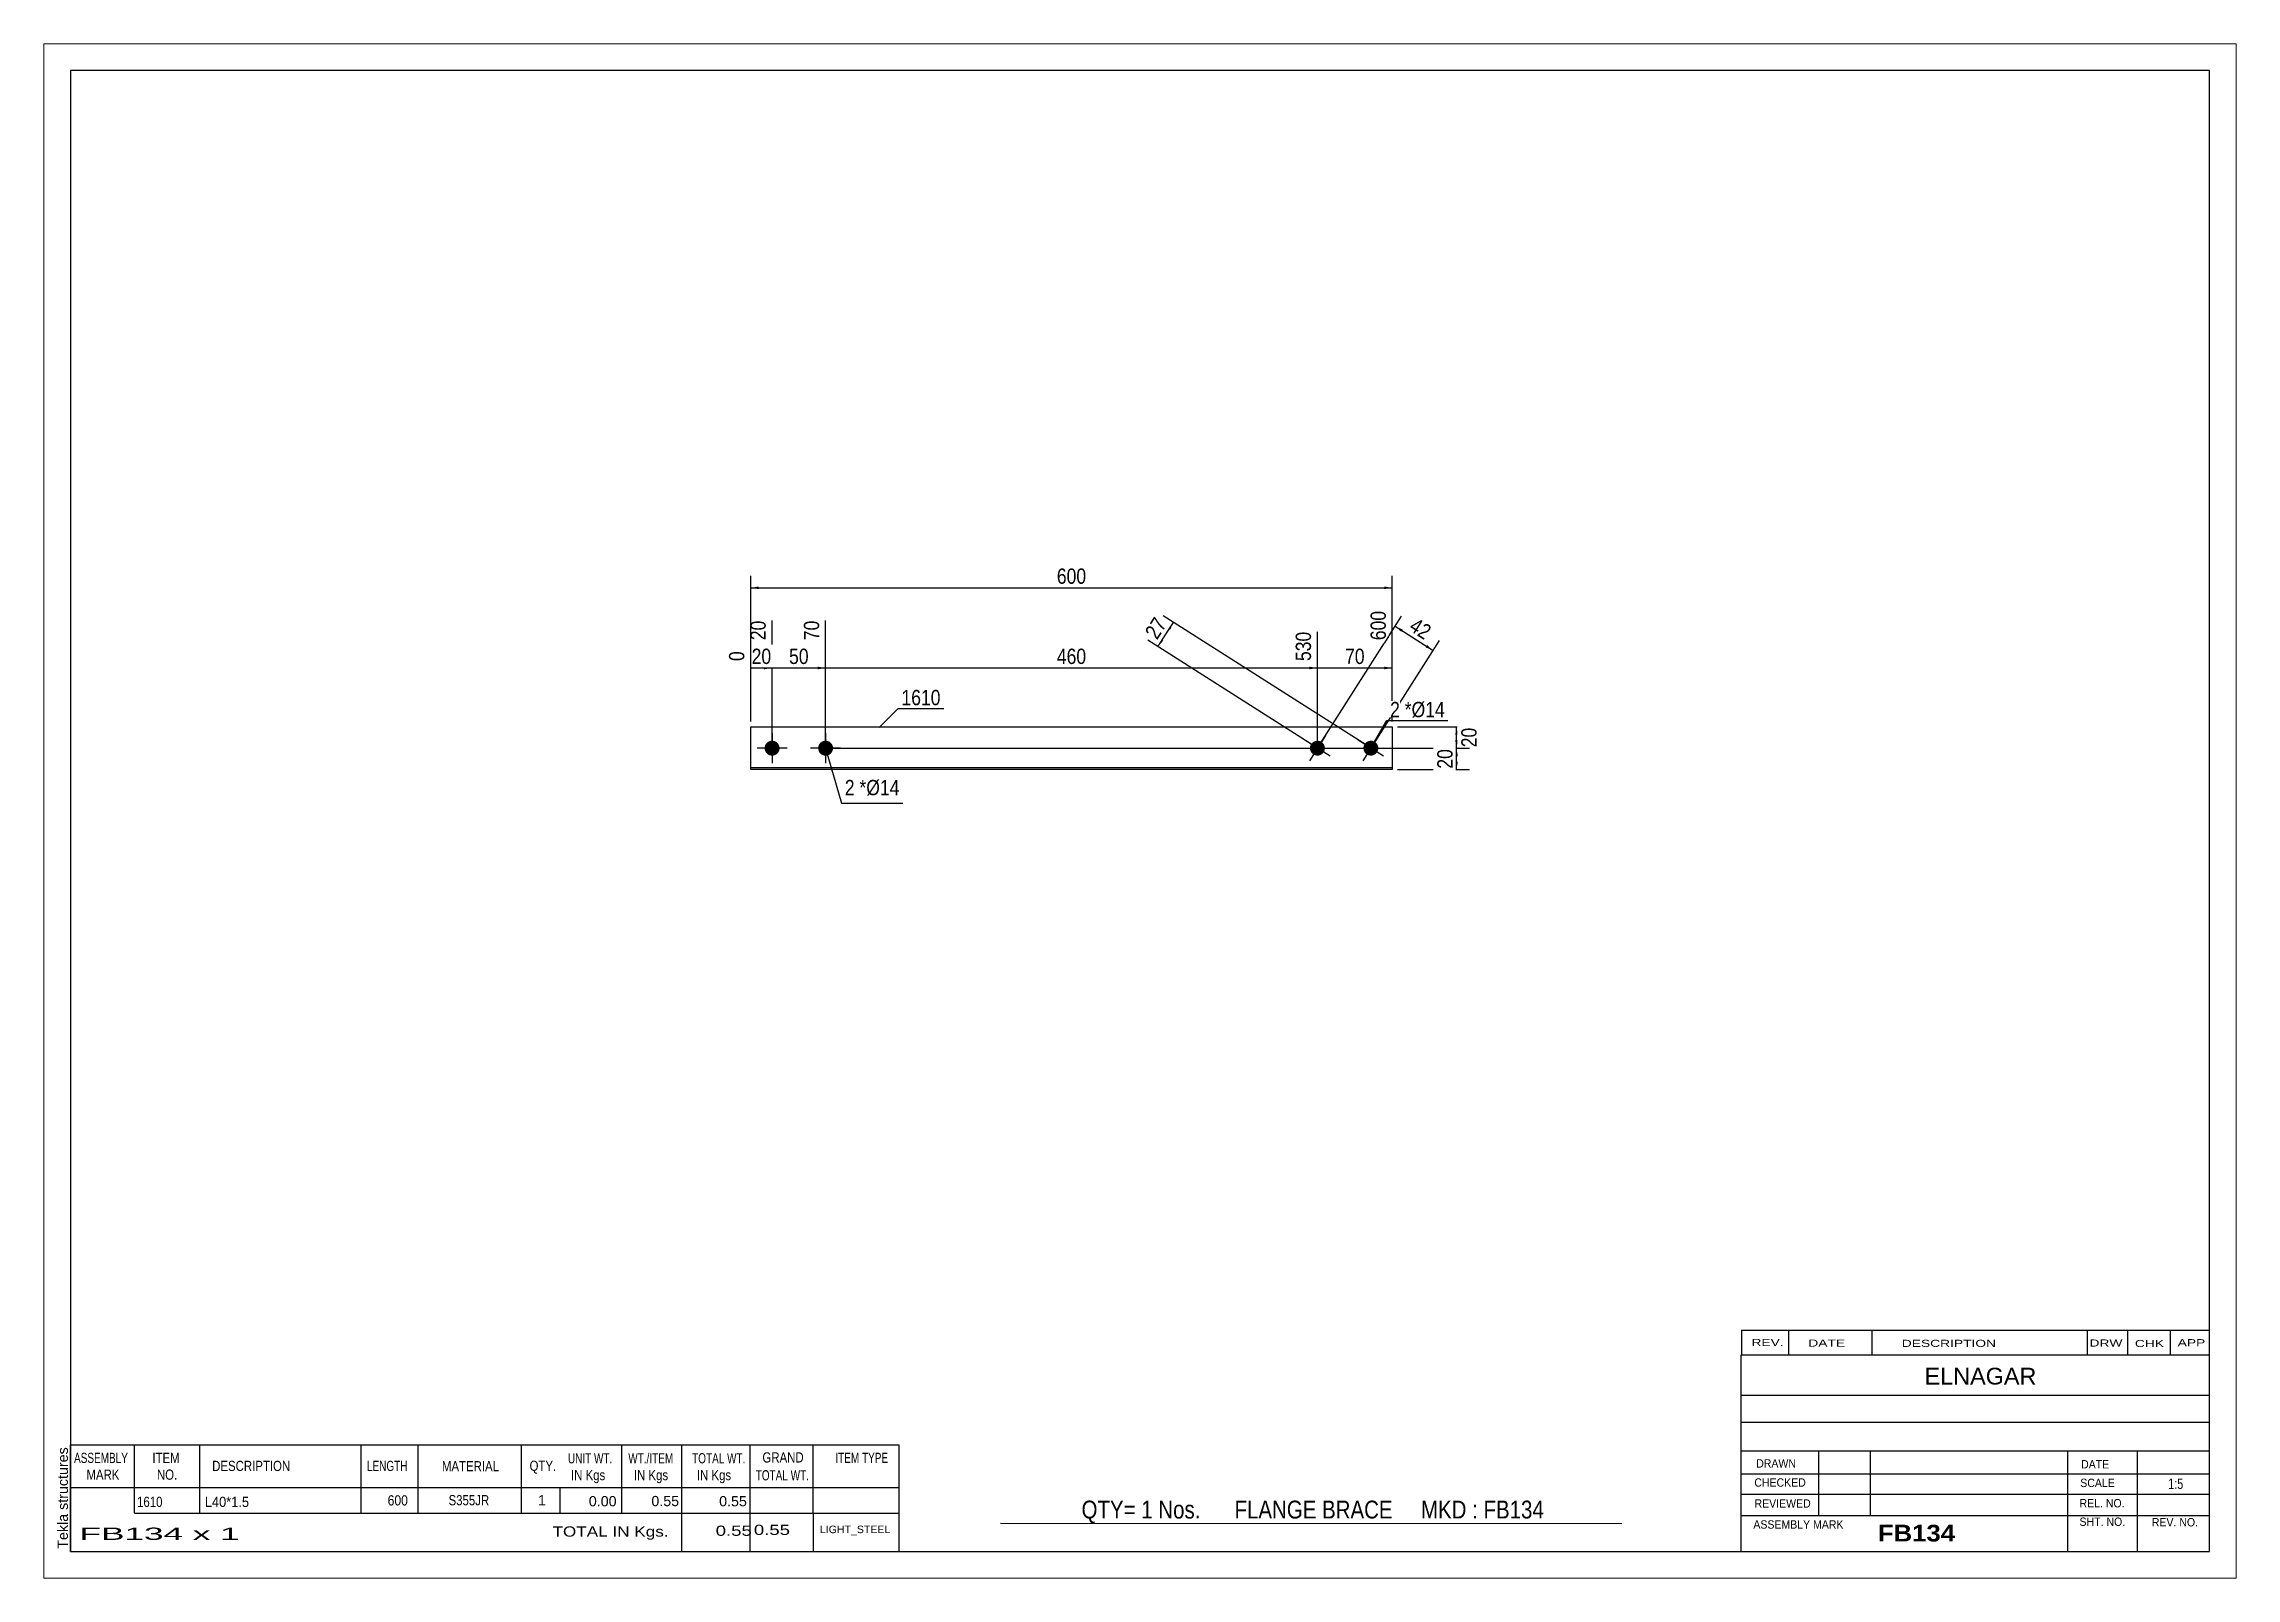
# Paper-space layout 'Layout1' of a CAD drawing. Header units: millimetres. Extents: x 0 to 410, y 0 to 287.
# The model-space entities are those that its viewports show. They can reach past a viewport. Long polylines and large blocks are cut down to what shows.
import ezdxf

# ---------------------------------------------------------------- set-up
doc = ezdxf.new("R2010")
doc.units = ezdxf.units.MM
doc.layers.add('Viewport layer', color=7, linetype='Continuous', plot=False)
doc.styles.add('Arial', font='ARIAL.TTF', dxfattribs={"height": 0.2})
doc.styles.add('Arial Bold', font='ARIALBD.TTF', dxfattribs={"height": 0.2})
doc.styles.add('Arial Narrow', font='ARIALN.TTF', dxfattribs={"height": 0.2})

# ---------------------------------------------------------------- blocks, each defined once
blk = doc.blocks.new('Unknown-627393054-1546')
at = {"color": 5, "linetype": 'Continuous'}
for p, q in [((405, 282), (5, 282)), ((5, 282), (5, 5)), ((405, 5), (405, 282)), ((5, 5), (405, 5))]:
    blk.add_line(p, q, dxfattribs=at)
at = {"color": 174, "linetype": 'Continuous', "style": 'Arial'}
blk.add_text('Tekla structures', height=1.9102, rotation=90, dxfattribs=at).set_placement((4.5, 5.5))
blk = doc.blocks.new('Part-627393054-1227 - 1212')
at = {"color": 2, "linetype": 'Continuous'}
for p, q in [((132.2, 151.25), (132.2, 159.25)), ((132.2, 159.25), (252.18, 159.25)), ((252.18, 159.25), (252.18, 151.25)), ((252.18, 151.55), (132.2, 151.55)), ((252.18, 151.25), (132.2, 151.25))]:
    blk.add_line(p, q, dxfattribs=at)
blk = doc.blocks.new('Bolt-627393054-1228 - 1212')
at = {"linetype": 'Continuous'}
for points in [[(136.2, 153.85, -1), (136.2, 156.65, -1)], [(146.2, 153.85, -1), (146.2, 156.65, -1)]]:
    blk.add_hatch(color=3, dxfattribs=at).paths.add_polyline_path(points)
at = {"color": 3, "linetype": 'Continuous'}
for p, q in [((136.2, 158.05), (136.2, 152.45)), ((146.2, 158.05), (146.2, 152.45)), ((139, 155.25), (133.4, 155.25)), ((149, 155.25), (143.4, 155.25))]:
    blk.add_line(p, q, dxfattribs=at)
blk = doc.blocks.new('Bolt-627393054-1229 - 1212')
at = {"linetype": 'Continuous'}
blk.add_hatch(color=3, dxfattribs=at).paths.add_polyline_path([(237.43, 154.07, -1), (238.93, 156.43, -1)])
at = {"color": 3, "linetype": 'Continuous'}
for p, q in [((240.54, 153.75), (235.82, 156.75)), ((239.69, 157.61), (236.68, 152.89))]:
    blk.add_line(p, q, dxfattribs=at)
blk = doc.blocks.new('Bolt-627393054-1230 - 1212')
at = {"linetype": 'Continuous'}
blk.add_hatch(color=3, dxfattribs=at).paths.add_polyline_path([(247.43, 154.07, -1), (248.93, 156.43, -1)])
at = {"color": 3, "linetype": 'Continuous'}
for p, q in [((250.54, 153.75), (245.82, 156.75)), ((249.69, 157.61), (246.68, 152.89))]:
    blk.add_line(p, q, dxfattribs=at)
blk = doc.blocks.new('StraightDimension-627393054-1237 - 1212')
at = {"linetype": 'Continuous'}
blk.add_hatch(color=7, dxfattribs=at).paths.add_polyline_path([(250.68, 170.5), (252.18, 170.25), (250.68, 170)])
at = {"color": 7, "linetype": 'Continuous'}
for p, q in [((252.18, 160.25), (252.18, 180.93)), ((238.18, 156.25), (238.18, 177.03)), ((238.18, 170.25), (252.18, 170.25))]:
    blk.add_line(p, q, dxfattribs=at)
at = {"color": 0}
blk.add_wipeout([(247.61, 170.4), (247.61, 174.6), (242.75, 174.6), (242.75, 170.4)], dxfattribs=at)
at = {"color": 0, "linetype": 'Continuous'}
blk.add_wipeout([(251.58, 181.53), (247.38, 181.53), (247.38, 174.85), (251.58, 174.85)], dxfattribs=at)
at = {"color": 3, "linetype": 'Continuous', "style": 'Arial Narrow'}
blk.add_text('600', height=2.863, rotation=90.0002, dxfattribs=at).set_placement((250.98, 175.45))
at = {"color": 3, "style": 'Arial Narrow'}
blk.add_text('70', height=2.863, dxfattribs=at).set_placement((243.35, 171))
blk = doc.blocks.new('StraightDimension-627393054-1238 - 1212')
at = {"linetype": 'Continuous'}
blk.add_hatch(color=7, dxfattribs=at).paths.add_polyline_path([(236.68, 170.5), (238.18, 170.25), (236.68, 170)])
at = {"color": 7, "linetype": 'Continuous'}
for p, q in [((146.2, 156.25), (146.2, 179.11)), ((238.18, 156.25), (238.18, 177.03)), ((146.2, 170.25), (238.18, 170.25))]:
    blk.add_line(p, q, dxfattribs=at)
at = {"color": 0, "linetype": 'Continuous'}
blk.add_wipeout([(237.58, 177.63), (233.38, 177.63), (233.38, 170.95), (237.58, 170.95)], dxfattribs=at)
at = {"color": 0}
blk.add_wipeout([(195.53, 170.4), (195.53, 174.6), (188.85, 174.6), (188.85, 170.4)], dxfattribs=at)
at = {"color": 3, "linetype": 'Continuous', "style": 'Arial Narrow'}
blk.add_text('530', height=2.863, rotation=90.0002, dxfattribs=at).set_placement((236.98, 171.55))
at = {"color": 3, "style": 'Arial Narrow'}
blk.add_text('460', height=2.863, dxfattribs=at).set_placement((189.45, 171))
blk = doc.blocks.new('StraightDimension-627393054-1239 - 1212')
at = {"linetype": 'Continuous'}
blk.add_hatch(color=7, dxfattribs=at).paths.add_polyline_path([(144.7, 170.5), (146.2, 170.25), (144.7, 170)])
at = {"color": 7, "linetype": 'Continuous'}
for p, q in [((136.2, 156.25), (136.2, 179.11)), ((146.2, 156.25), (146.2, 179.11)), ((136.2, 170.25), (146.2, 170.25))]:
    blk.add_line(p, q, dxfattribs=at)
at = {"color": 0}
blk.add_wipeout([(143.63, 170.4), (143.63, 174.6), (138.77, 174.6), (138.77, 170.4)], dxfattribs=at)
at = {"color": 0, "linetype": 'Continuous'}
blk.add_wipeout([(145.6, 179.71), (141.4, 179.71), (141.4, 174.85), (145.6, 174.85)], dxfattribs=at)
at = {"color": 3, "linetype": 'Continuous', "style": 'Arial Narrow'}
blk.add_text('70', height=2.863, rotation=90.0002, dxfattribs=at).set_placement((145, 175.45))
at = {"color": 3, "style": 'Arial Narrow'}
blk.add_text('50', height=2.863, dxfattribs=at).set_placement((139.37, 171))
blk = doc.blocks.new('StraightDimension-627393054-1240 - 1212')
at = {"linetype": 'Continuous'}
blk.add_hatch(color=7, dxfattribs=at).paths.add_polyline_path([(134.7, 170.5), (136.2, 170.25), (134.7, 170)])
at = {"color": 7, "linetype": 'Continuous'}
for p, q in [((136.2, 156.25), (136.2, 179.11)), ((132.2, 160.25), (132.2, 173.38)), ((132.2, 170.25), (136.2, 170.25))]:
    blk.add_line(p, q, dxfattribs=at)
at = {"color": 0}
blk.add_wipeout([(136.63, 170.4), (136.63, 174.6), (131.77, 174.6), (131.77, 170.4)], dxfattribs=at)
at = {"color": 0, "linetype": 'Continuous'}
blk.add_wipeout([(135.6, 179.71), (131.4, 179.71), (131.4, 174.85), (135.6, 174.85)], dxfattribs=at)
blk.add_wipeout([(131.6, 173.98), (127.4, 173.98), (127.4, 170.95), (131.6, 170.95)], dxfattribs=at)
at = {"color": 3, "linetype": 'Continuous', "style": 'Arial Narrow'}
for s, height, p in [('20', 2.863, (135, 175.45)), ('0', 2.86, (131, 171.55))]:
    blk.add_text(s, height=height, rotation=90.0002, dxfattribs=at).set_placement(p)
at = {"color": 3, "style": 'Arial Narrow'}
blk.add_text('20', height=2.863, dxfattribs=at).set_placement((132.37, 171))
blk = doc.blocks.new('StraightDimension-627393054-1254 - 1212')
at = {"linetype": 'Continuous'}
for points in [[(133.7, 185), (132.2, 185.25), (133.7, 185.5)], [(250.68, 185.5), (252.18, 185.25), (250.68, 185)]]:
    blk.add_hatch(color=7, dxfattribs=at).paths.add_polyline_path(points)
at = {"color": 7, "linetype": 'Continuous'}
for p, q in [((132.2, 160.25), (132.2, 187.5)), ((132.2, 185.25), (252.18, 185.25)), ((252.18, 160.25), (252.18, 187.5))]:
    blk.add_line(p, q, dxfattribs=at)
at = {"color": 0}
blk.add_wipeout([(195.53, 185.4), (195.53, 189.6), (188.85, 189.6), (188.85, 185.4)], dxfattribs=at)
at = {"color": 3, "style": 'Arial Narrow'}
blk.add_text('600', height=2.863, dxfattribs=at).set_placement((189.45, 186))
blk = doc.blocks.new('StraightDimension-627393054-1258 - 1212')
at = {"linetype": 'Continuous'}
for points in [[(253.84, 177.03), (252.71, 178.05), (254.11, 177.46)], [(258.69, 174.54), (259.82, 173.52), (258.42, 174.11)]]:
    blk.add_hatch(color=7, dxfattribs=at).paths.add_polyline_path(points)
at = {"color": 7, "linetype": 'Continuous'}
for p, q in [((238.72, 156.09), (253.92, 179.95)), ((252.71, 178.05), (259.82, 173.52)), ((248.72, 156.09), (261.03, 175.42))]:
    blk.add_line(p, q, dxfattribs=at)
at = {"color": 0}
blk.add_wipeout([(258.4, 174.61), (260.65, 178.15), (256.56, 180.76), (254.3, 177.22)], dxfattribs=at)
at = {"color": 3, "style": 'Arial Narrow'}
blk.add_text('42', height=2.863, rotation=-32.5096, dxfattribs=at).set_placement((255.13, 177.4))
blk = doc.blocks.new('StraightDimension-627393054-1264 - 1212')
at = {"linetype": 'Continuous'}
for points in [[(210.22, 177.66), (211.24, 178.79), (210.65, 177.39)], [(209.37, 175.39), (208.35, 174.26), (208.95, 175.66)]]:
    blk.add_hatch(color=7, dxfattribs=at).paths.add_polyline_path(points)
at = {"color": 7, "linetype": 'Continuous'}
for p, q in [((208.35, 174.26), (211.24, 178.79)), ((247.34, 155.79), (209.34, 180)), ((237.34, 155.79), (206.46, 175.47))]:
    blk.add_line(p, q, dxfattribs=at)
at = {"color": 0}
blk.add_wipeout([(210.98, 178.66), (207.43, 180.91), (204.82, 176.82), (208.37, 174.56)], dxfattribs=at)
at = {"color": 3, "style": 'Arial Narrow'}
blk.add_text('27', height=2.863, rotation=57.4906, dxfattribs=at).set_placement((208.18, 175.39))
blk = doc.blocks.new('StraightDimension-627393054-1270 - 1212')
at = {"linetype": 'Continuous'}
for points in [[(263.95, 157.75), (264.2, 159.25), (264.45, 157.75)], [(264.45, 156.75), (264.2, 155.25), (263.95, 156.75)]]:
    blk.add_hatch(color=7, dxfattribs=at).paths.add_polyline_path(points)
at = {"color": 7, "linetype": 'Continuous'}
for p, q in [((253.18, 159.25), (266.45, 159.25)), ((264.2, 155.25), (264.2, 159.25)), ((147.2, 155.25), (266.45, 155.25))]:
    blk.add_line(p, q, dxfattribs=at)
at = {"color": 0}
blk.add_wipeout([(268.55, 159.68), (264.35, 159.68), (264.35, 154.82), (268.55, 154.82)], dxfattribs=at)
at = {"color": 3, "style": 'Arial Narrow'}
blk.add_text('20', height=2.863, rotation=90.0002, dxfattribs=at).set_placement((267.95, 155.42))
blk = doc.blocks.new('StraightDimension-627393054-1271 - 1212')
at = {"linetype": 'Continuous'}
for points in [[(263.95, 153.75), (264.2, 155.25), (264.45, 153.75)], [(264.45, 152.75), (264.2, 151.25), (263.95, 152.75)]]:
    blk.add_hatch(color=7, dxfattribs=at).paths.add_polyline_path(points)
at = {"color": 7, "linetype": 'Continuous'}
for p, q in [((147.2, 155.25), (266.6, 155.25)), ((264.2, 151.25), (264.2, 155.25)), ((253.18, 151.25), (266.6, 151.25))]:
    blk.add_line(p, q, dxfattribs=at)
at = {"color": 0}
blk.add_wipeout([(264.05, 155.68), (259.85, 155.68), (259.85, 150.82), (264.05, 150.82)], dxfattribs=at)
at = {"color": 3, "style": 'Arial Narrow'}
blk.add_text('20', height=2.863, rotation=90.0002, dxfattribs=at).set_placement((263.45, 151.42))
blk = doc.blocks.new('CBS_BOM-627393054-1558')
at = {"color": 7, "linetype": 'Continuous'}
for p, q in [((4.97, 16.97), (4.97, 24.97)), ((4.97, 24.97), (159.89, 24.97)), ((16.97, 16.97), (16.97, 24.97)), ((29.16, 16.97), (29.16, 24.97)), ((59.32, 16.97), (59.32, 24.97)), ((70, 16.97), (70, 24.97)), ((89.32, 16.97), (89.32, 24.97)), ((108.12, 16.97), (108.12, 24.97)), ((119.33, 16.97), (119.33, 24.97)), ((132.12, 16.97), (132.12, 24.97)), ((143.87, 16.97), (143.87, 24.97)), ((159.89, 24.96), (159.89, 16.98)), ((4.97, 16.97), (159.89, 16.97)), ((4.97, 12.17), (4.97, 16.97)), ((16.97, 12.17), (16.97, 16.97)), ((29.16, 12.17), (29.16, 16.97)), ((59.32, 12.17), (59.32, 16.97)), ((70, 12.17), (70, 16.97)), ((89.32, 12.17), (89.32, 16.97)), ((96.58, 12.17), (96.58, 16.97)), ((108.12, 12.17), (108.12, 16.97)), ((119.33, 12.17), (119.33, 16.97)), ((132.12, 12.17), (132.12, 16.97)), ((143.89, 12.17), (143.89, 16.97)), ((159.89, 16.97), (159.89, 12.17)), ((4.97, 4.97), (4.97, 12.15)), ((16.97, 12.17), (159.89, 12.17)), ((119.33, 4.97), (119.33, 12.15)), ((132.12, 4.97), (132.12, 12.15)), ((143.93, 4.97), (143.93, 12.15)), ((159.89, 12.17), (159.89, 4.97)), ((4.97, 4.97), (159.89, 4.97))]:
    blk.add_line(p, q, dxfattribs=at)
at = {"color": 3, "linetype": 'Continuous', "style": 'Arial'}
for s, height, width, p in [('ASSEMBLY', 1.91, 0.7, (5.65, 21.54)), ('ITEM', 1.91, 0.8, (20.3, 21.54)), ('DESCRIPTION', 1.9102, 0.8, (31.48, 20.04)), ('LENGTH', 1.91, 0.7, (60.43, 20.04)), ('MATERIAL', 1.91, 0.8, (74.45, 19.99)), ('QTY.', 1.91, 0.8, (90.84, 20.07)), ('UNIT WT.', 1.91, 0.7, (98.01, 21.47)), ('WT./ITEM', 1.91, 0.7, (109.3, 21.47)), ('TOTAL WT.', 1.91, 0.7, (121.24, 21.47)), ('GRAND', 1.91, 0.8, (134.39, 21.63)), ('ITEM TYPE', 1.91, 0.7, (148.03, 21.55)), ('MARK', 1.91, 0.8, (7.97, 18.41)), ('NO.', 1.91, 0.8, (21.15, 18.41)), ('IN Kgs', 1.91, 0.8, (98.59, 18.33)), ('IN Kgs', 1.91, 0.8, (110.34, 18.33)), ('IN Kgs', 1.91, 0.8, (122.13, 18.33)), ('TOTAL WT.', 1.91, 0.7, (133.13, 18.29))]:
    blk.add_text(s, height=height, dxfattribs=dict(at, width=width)).set_placement(p)
at = {"color": 7, "linetype": 'Continuous', "style": 'Arial'}
for s, width, p in [('1610', 0.8, (17.43, 13.32)), ('L40*1.5', 0.9, (30.1, 13.32)), ('600', 0.85, (64.3, 13.6)), ('S355JR', 0.8, (75.69, 13.63))]:
    blk.add_text(s, height=1.91, dxfattribs=dict(at, width=width)).set_placement(p)
for s, p in [('1', (92.41, 13.63)), ('0.00', (101.92, 13.44)), ('0.55', (113.62, 13.47)), ('0.55', (126.29, 13.44))]:
    blk.add_text(s, height=1.91, dxfattribs=at).set_placement(p)
at = {"color": 6, "linetype": 'Continuous', "style": 'Arial'}
for s, height, width, p in [('FB134 x 1', 2.292, 2.05, (6.69, 7.16)), ('TOTAL IN Kgs.', 1.9102, 1.2, (95.13, 7.77)), ('0.55', 1.91, 1.3, (125.65, 7.92)), ('0.55', 1.91, 1.3, (132.79, 8.08))]:
    blk.add_text(s, height=height, dxfattribs=dict(at, width=width)).set_placement(p)
blk.add_text('LIGHT_STEEL', height=1.4135, dxfattribs=at).set_placement((145.14, 8.42))
blk = doc.blocks.new('CBS_CALLOFF-627393054-1559')
at = {"color": 7, "linetype": 'Continuous'}
blk.add_line((178.88, 10.27), (295.11, 10.25), dxfattribs=at)
at = {"color": 3, "linetype": 'Continuous', "style": 'Arial Narrow'}
blk.add_text('QTY= 1 Nos.      FLANGE BRACE     MKD : FB134', height=3.3405, dxfattribs=at).set_placement((194.07, 11.16))
blk = doc.blocks.new('CBS_NAME_BLOG-627393054-1560')
at = {"color": 7, "linetype": 'Continuous'}
for p, q in [((317.41, 41.75), (404.93, 41.75)), ((317.41, 5.04), (317.41, 41.75)), ((317.41, 34.21), (404.93, 34.21)), ((317.48, 29.16), (405, 29.16)), ((317.41, 23.79), (404.93, 23.79)), ((331.93, 11.68), (331.93, 23.78)), ((341.62, 11.71), (341.62, 23.78)), ((378.53, 5.04), (378.53, 23.77)), ((391.58, 5.04), (391.58, 23.78)), ((317.42, 19.49), (405, 19.51)), ((317.41, 15.74), (404.93, 15.74)), ((317.41, 11.7), (404.93, 11.7)), ((317.41, 5), (405, 5))]:
    blk.add_line(p, q, dxfattribs=at)
at = {"color": 3, "linetype": 'Continuous', "style": 'Arial'}
blk.add_text('ELNAGAR', height=3.133, dxfattribs=at).set_placement((351.73, 36.22))
at = {"color": 3, "linetype": 'Continuous'}
for s, height, style, width, p in [('DRAWN', 1.566, 'Arial', 0.9, (320.24, 20.68)), ('DATE', 1.566, 'Arial', 0.9, (381, 20.52)), ('CHECKED', 1.566, 'Arial', 0.9, (319.89, 17.11)), ('SCALE', 1.566, 'Arial', 0.9, (380.85, 17.04)), ('1:5', 1.957, 'Arial Narrow', 0.9, (397.3, 16.68)), ('REVIEWED', 1.566, 'Arial', 0.9, (319.93, 13.19)), ('REL. NO.', 1.566, 'Arial', 0.9, (380.71, 13.24)), ('ASSEMBLY MARK', 1.5663, 'Arial', 0.9, (319.71, 9.26)), ('FB134', 3.131, 'Arial Bold', 1.1, (342.99, 6.86)), ('SHT. NO.', 1.566, 'Arial', 0.9, (380.71, 9.77)), ('REV. NO.', 1.566, 'Arial', 0.9, (394.23, 9.68))]:
    blk.add_text(s, height=height, dxfattribs=dict(at, style=style, width=width)).set_placement(p)
blk = doc.blocks.new('CBS_REVISION-627393054-1561')
at = {"color": 7, "linetype": 'Continuous'}
for p, q in [((317.49, 46.38), (404.99, 46.38)), ((317.49, 46.38), (317.49, 41.75)), ((326.29, 46.38), (326.29, 41.75)), ((341.88, 46.38), (341.88, 41.81)), ((382.14, 46.38), (382.14, 41.75)), ((389.68, 46.38), (389.68, 41.75)), ((397.63, 46.38), (397.63, 41.75)), ((317.49, 41.75), (404.99, 41.75))]:
    blk.add_line(p, q, dxfattribs=at)
at = {"color": 7, "style": 'Arial Narrow', "width": 1.7}
for s, height, p in [('REV.', 1.326, (319.35, 43.43)), ('DATE', 1.326, (329.98, 43.31)), ('DESCRIPTION', 1.3257, (347.46, 43.26)), ('DRW', 1.326, (382.57, 43.32)), ('CHK', 1.326, (391.06, 43.23)), ('APP', 1.326, (399.06, 43.38))]:
    blk.add_text(s, height=height, dxfattribs=at).set_placement(p)
blk = doc.blocks.new('Mark-627393054-1279 - 1212')
at = {"color": 0}
blk.add_wipeout([(167.7, 163.29), (167.7, 166.29), (160.39, 166.29), (160.39, 163.29)], dxfattribs=at)
blk.add_wipeout([(167.7, 163.29), (167.7, 166.29), (160.39, 166.29), (160.39, 163.29)], dxfattribs=at)
at = {"color": 7, "linetype": 'Continuous'}
for p, q in [((156.25, 159.15), (159.79, 162.69)), ((159.79, 162.69), (168.3, 162.69))]:
    blk.add_line(p, q, dxfattribs=at)
at = {"color": 3, "style": 'Arial Narrow'}
blk.add_text('1610', height=2.863, dxfattribs=at).set_placement((160.39, 163.29))
blk = doc.blocks.new('MarkSet-627393054-1284 - 1212')
at = {"color": 0}
blk.add_wipeout([(253.61, 161.05), (253.61, 164.05), (251.78, 164.05), (251.78, 161.05)], dxfattribs=at)
blk.add_wipeout([(253.61, 161.05), (253.61, 164.05), (251.78, 164.05), (251.78, 161.05)], dxfattribs=at)
at = {"color": 7, "linetype": 'Continuous'}
blk.add_line((248.18, 155.25), (251.18, 160.45), dxfattribs=at)
at = {"color": 0}
blk.add_wipeout([(255.79, 161.05), (255.79, 164.05), (254.51, 164.05), (254.51, 161.05)], dxfattribs=at)
blk.add_wipeout([(255.79, 161.05), (255.79, 164.05), (254.51, 164.05), (254.51, 161.05)], dxfattribs=at)
at = {"color": 3, "style": 'Arial Narrow'}
blk.add_text('2', height=2.86, dxfattribs=at).set_placement((251.78, 161.05))
at = {"color": 0}
blk.add_wipeout([(262, 161.05), (262, 164.05), (255.79, 164.05), (255.79, 161.05)], dxfattribs=at)
blk.add_wipeout([(262, 161.05), (262, 164.05), (255.79, 164.05), (255.79, 161.05)], dxfattribs=at)
at = {"color": 7, "linetype": 'Continuous'}
blk.add_line((251.18, 160.45), (262.6, 160.45), dxfattribs=at)
at = {"color": 3, "style": 'Arial Narrow'}
for s, height, p in [('Ø14', 2.863, (255.79, 161.05)), ('*', 2.86, (254.51, 161.05))]:
    blk.add_text(s, height=height, dxfattribs=at).set_placement(p)
blk = doc.blocks.new('Mark-627393054-1287 - 1212')
at = {"color": 0}
blk.add_wipeout([(151.63, 146.45), (151.63, 149.45), (149.8, 149.45), (149.8, 146.45)], dxfattribs=at)
blk.add_wipeout([(151.63, 146.45), (151.63, 149.45), (149.8, 149.45), (149.8, 146.45)], dxfattribs=at)
at = {"color": 7, "linetype": 'Continuous'}
blk.add_line((146.2, 155.25), (149.2, 144.95), dxfattribs=at)
at = {"color": 0}
blk.add_wipeout([(153.81, 146.45), (153.81, 149.45), (152.53, 149.45), (152.53, 146.45)], dxfattribs=at)
blk.add_wipeout([(153.81, 146.45), (153.81, 149.45), (152.53, 149.45), (152.53, 146.45)], dxfattribs=at)
at = {"color": 3, "style": 'Arial Narrow'}
blk.add_text('2', height=2.86, dxfattribs=at).set_placement((149.8, 146.45))
at = {"color": 0}
blk.add_wipeout([(160.02, 146.45), (160.02, 149.45), (153.81, 149.45), (153.81, 146.45)], dxfattribs=at)
blk.add_wipeout([(160.02, 146.45), (160.02, 149.45), (153.81, 149.45), (153.81, 146.45)], dxfattribs=at)
at = {"color": 7, "linetype": 'Continuous'}
blk.add_line((149.2, 144.95), (160.62, 144.95), dxfattribs=at)
at = {"color": 3, "style": 'Arial Narrow'}
for s, height, p in [('*', 2.86, (152.53, 146.45)), ('Ø14', 2.863, (153.81, 146.45))]:
    blk.add_text(s, height=height, dxfattribs=at).set_placement(p)

msp = doc.modelspace()

# ---------------------------------------------------------------- block references
for name in ['Unknown-627393054-1546', 'Part-627393054-1227 - 1212', 'Bolt-627393054-1228 - 1212', 'Bolt-627393054-1229 - 1212', 'Bolt-627393054-1230 - 1212', 'CBS_REVISION-627393054-1561', 'CBS_NAME_BLOG-627393054-1560', 'CBS_BOM-627393054-1558', 'CBS_CALLOFF-627393054-1559']:
    msp.add_blockref(name, (0, 0))

# ---------------------------------------------------------------- next in the draw order: block references
msp.add_blockref('StraightDimension-627393054-1237 - 1212', (0, 0))

# ---------------------------------------------------------------- next in the draw order: block references
msp.add_blockref('StraightDimension-627393054-1238 - 1212', (0, 0))

# ---------------------------------------------------------------- next in the draw order: block references
msp.add_blockref('StraightDimension-627393054-1239 - 1212', (0, 0))

# ---------------------------------------------------------------- next in the draw order: block references
msp.add_blockref('StraightDimension-627393054-1240 - 1212', (0, 0))

# ---------------------------------------------------------------- next in the draw order: block references
msp.add_blockref('StraightDimension-627393054-1254 - 1212', (0, 0))

# ---------------------------------------------------------------- next in the draw order: block references
msp.add_blockref('StraightDimension-627393054-1258 - 1212', (0, 0))

# ---------------------------------------------------------------- next in the draw order: block references
msp.add_blockref('StraightDimension-627393054-1264 - 1212', (0, 0))

# ---------------------------------------------------------------- next in the draw order: block references
msp.add_blockref('StraightDimension-627393054-1270 - 1212', (0, 0))

# ---------------------------------------------------------------- next in the draw order: block references
for name in ['Mark-627393054-1279 - 1212', 'StraightDimension-627393054-1271 - 1212']:
    msp.add_blockref(name, (0, 0))

# ---------------------------------------------------------------- next in the draw order: block references
for name in ['MarkSet-627393054-1284 - 1212', 'Mark-627393054-1287 - 1212']:
    msp.add_blockref(name, (0, 0))

psp = doc.layouts.get("Layout1")

# ---------------------------------------------------------------- viewports
at = {"layer": 'Viewport layer', "view_target_point": (205, 143.5)}
psp.add_viewport(center=(205, 143.5), size=(410, 287), view_center_point=(0, 0), view_height=287, dxfattribs=at)

doc.saveas('drawing.dxf')
